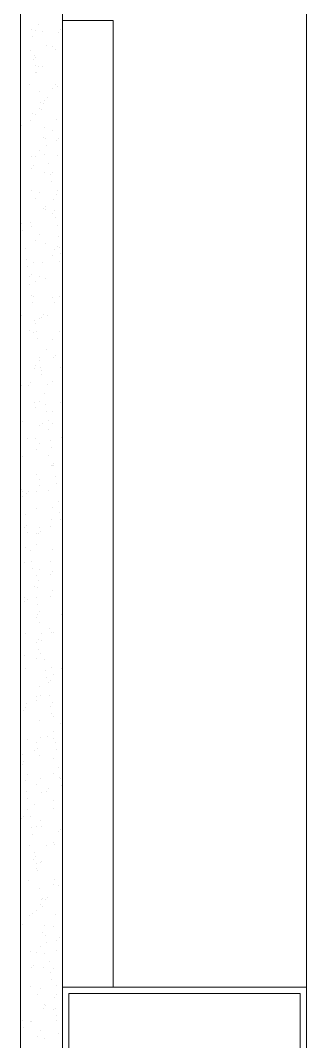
# Model space of a CAD drawing. Header units: inches. Extents: x 891 to 14187, y -1169 to 3232.
# Drawn here: x 12640.59 to 12644.84, y 2736.1 to 2751.28 of the extents above; entities that cross this region are included whole.
import ezdxf

# ---------------------------------------------------------------- set-up
doc = ezdxf.new("R2010")
doc.units = ezdxf.units.IN
doc.header["$MEASUREMENT"] = 0
for name, color, linetype, lineweight in [('A-WALL-PRHT', 7, 'Continuous', 9), ('E1', 7, 'Continuous', 9), ('E2', 7, 'Continuous', 9), ('E3', 7, 'Continuous', 9), ('EX-Windows', 7, 'Continuous', 9), ('MUC-LOW_WALL', 7, 'Continuous', 9)]:
    doc.layers.add(name, color=color, linetype=linetype, lineweight=lineweight)

msp = doc.modelspace()

# ---------------------------------------------------------------- linework, layer by layer
at = {"layer": 'A-WALL-PRHT', "color": 8}
for p, q in [((12640.595, 2768.905), (12640.595, 2688.595)), ((12641.22, 2768.905), (12641.22, 2688.595))]:
    msp.add_line(p, q, dxfattribs=at)
at = {"layer": 'E1', "color": 8}
for p, q in [((12644.845, 2691.22), (12644.845, 2767.28)), ((12640.754, 2751.141), (12640.754, 2751.141)), ((12640.754, 2751.141), (12640.754, 2751.141)), ((12640.815, 2751.128), (12640.815, 2751.128)), ((12640.815, 2751.128), (12640.815, 2751.128)), ((12640.869, 2751.212), (12640.869, 2751.212)), ((12640.916, 2751.114), (12640.916, 2751.114)), ((12640.916, 2751.114), (12640.916, 2751.114)), ((12641.157, 2751.105), (12641.157, 2751.105)), ((12641.157, 2751.105), (12641.157, 2751.105)), ((12641.191, 2751.141), (12641.191, 2751.141)), ((12640.767, 2751.037), (12640.767, 2751.037)), ((12640.767, 2751.037), (12640.767, 2751.037)), ((12640.738, 2750.831), (12640.738, 2750.831)), ((12640.975, 2750.905), (12640.975, 2750.905)), ((12640.975, 2750.905), (12640.975, 2750.905)), ((12641.064, 2750.893), (12641.064, 2750.893)), ((12641.064, 2750.893), (12641.064, 2750.893)), ((12641.123, 2750.844), (12641.123, 2750.844)), ((12640.782, 2750.695), (12640.782, 2750.695)), ((12640.782, 2750.695), (12640.782, 2750.695)), ((12640.803, 2750.765), (12640.803, 2750.765)), ((12640.816, 2750.731), (12640.816, 2750.731)), ((12640.599, 2750.496), (12640.599, 2750.496)), ((12640.599, 2750.496), (12640.599, 2750.496)), ((12640.817, 2750.505), (12640.817, 2750.505)), ((12640.817, 2750.505), (12640.817, 2750.505)), ((12640.825, 2750.603), (12640.825, 2750.603)), ((12640.825, 2750.603), (12640.825, 2750.603)), ((12640.838, 2750.499), (12640.838, 2750.499)), ((12640.838, 2750.499), (12640.838, 2750.499)), ((12640.87, 2750.59), (12640.87, 2750.59)), ((12640.923, 2750.59), (12640.923, 2750.59)), ((12640.923, 2750.59), (12640.923, 2750.59)), ((12641.121, 2750.332), (12641.121, 2750.332)), ((12641.121, 2750.332), (12641.121, 2750.332)), ((12640.735, 2750.32), (12640.735, 2750.32)), ((12640.735, 2750.32), (12640.735, 2750.32)), ((12640.874, 2750.227), (12640.874, 2750.227)), ((12641.065, 2750.27), (12641.065, 2750.27)), ((12641.065, 2750.27), (12641.065, 2750.27)), ((12641.151, 2750.304), (12641.151, 2750.304)), ((12641.151, 2750.304), (12641.151, 2750.304)), ((12640.895, 2750.065), (12640.895, 2750.065)), ((12640.895, 2750.065), (12640.895, 2750.065)), ((12640.942, 2750.05), (12640.942, 2750.05)), ((12640.957, 2750.093), (12640.957, 2750.093)), ((12640.957, 2750.093), (12640.957, 2750.093)), ((12640.991, 2750.13), (12640.991, 2750.13)), ((12640.775, 2749.894), (12640.775, 2749.894)), ((12640.775, 2749.894), (12640.775, 2749.894)), ((12640.818, 2749.882), (12640.818, 2749.882)), ((12640.818, 2749.882), (12640.818, 2749.882)), ((12640.871, 2749.967), (12640.871, 2749.967)), ((12640.909, 2749.96), (12640.909, 2749.96)), ((12640.909, 2749.96), (12640.909, 2749.96)), ((12640.615, 2749.72), (12640.615, 2749.72)), ((12640.742, 2749.796), (12640.742, 2749.796)), ((12640.742, 2749.796), (12640.742, 2749.796)), ((12641.127, 2749.809), (12641.127, 2749.809)), ((12641.127, 2749.809), (12641.127, 2749.809)), ((12640.945, 2749.689), (12640.945, 2749.689)), ((12641.066, 2749.648), (12641.066, 2749.648)), ((12641.066, 2749.648), (12641.066, 2749.648)), ((12640.94, 2749.538), (12640.94, 2749.538)), ((12640.94, 2749.538), (12640.94, 2749.538)), ((12640.966, 2749.526), (12640.966, 2749.526)), ((12640.966, 2749.526), (12640.966, 2749.526)), ((12640.98, 2749.422), (12640.98, 2749.422)), ((12640.98, 2749.422), (12640.98, 2749.422)), ((12641.133, 2749.492), (12641.133, 2749.492)), ((12641.133, 2749.492), (12641.133, 2749.492)), ((12641.167, 2749.529), (12641.167, 2749.529)), ((12640.819, 2749.26), (12640.819, 2749.26)), ((12640.819, 2749.26), (12640.819, 2749.26)), ((12640.873, 2749.344), (12640.873, 2749.344)), ((12640.95, 2749.293), (12640.95, 2749.293)), ((12640.95, 2749.293), (12640.95, 2749.293)), ((12641.147, 2749.269), (12641.147, 2749.269)), ((12640.761, 2749.256), (12640.761, 2749.256)), ((12640.791, 2749.119), (12640.791, 2749.119)), ((12641.016, 2749.15), (12641.016, 2749.15)), ((12640.757, 2749.082), (12640.757, 2749.082)), ((12640.757, 2749.082), (12640.757, 2749.082)), ((12640.946, 2749.015), (12640.946, 2749.015)), ((12640.946, 2749.015), (12640.946, 2749.015)), ((12641.037, 2748.988), (12641.037, 2748.988)), ((12641.037, 2748.988), (12641.037, 2748.988)), ((12641.067, 2749.025), (12641.067, 2749.025)), ((12641.067, 2749.025), (12641.067, 2749.025)), ((12641.051, 2748.884), (12641.051, 2748.884)), ((12641.051, 2748.884), (12641.051, 2748.884)), ((12640.759, 2748.744), (12640.759, 2748.744)), ((12640.759, 2748.744), (12640.759, 2748.744)), ((12640.874, 2748.721), (12640.874, 2748.721)), ((12641.126, 2748.692), (12641.126, 2748.692)), ((12641.126, 2748.692), (12641.126, 2748.692)), ((12641.144, 2748.757), (12641.144, 2748.757)), ((12641.144, 2748.757), (12641.144, 2748.757)), ((12640.82, 2748.637), (12640.82, 2748.637)), ((12640.82, 2748.637), (12640.82, 2748.637)), ((12640.967, 2748.518), (12640.967, 2748.518)), ((12641.087, 2748.612), (12641.087, 2748.612)), ((12640.933, 2748.481), (12640.933, 2748.481)), ((12640.933, 2748.481), (12640.933, 2748.481)), ((12640.966, 2748.475), (12640.966, 2748.475)), ((12641.068, 2748.402), (12641.068, 2748.402)), ((12641.068, 2748.402), (12641.068, 2748.402)), ((12641.108, 2748.449), (12641.108, 2748.449)), ((12641.108, 2748.449), (12641.108, 2748.449)), ((12640.615, 2748.265), (12640.615, 2748.265)), ((12640.615, 2748.265), (12640.615, 2748.265)), ((12640.75, 2748.282), (12640.75, 2748.282)), ((12640.75, 2748.282), (12640.75, 2748.282)), ((12640.766, 2748.221), (12640.766, 2748.221)), ((12640.766, 2748.221), (12640.766, 2748.221)), ((12641.122, 2748.345), (12641.122, 2748.345)), ((12641.122, 2748.345), (12641.122, 2748.345)), ((12641.151, 2748.234), (12641.151, 2748.234)), ((12641.151, 2748.234), (12641.151, 2748.234)), ((12640.628, 2748.161), (12640.628, 2748.161)), ((12640.628, 2748.161), (12640.628, 2748.161)), ((12640.875, 2748.098), (12640.875, 2748.098)), ((12641.158, 2748.074), (12641.158, 2748.074)), ((12640.821, 2748.014), (12640.821, 2748.014)), ((12640.821, 2748.014), (12640.821, 2748.014)), ((12640.964, 2747.963), (12640.964, 2747.963)), ((12640.964, 2747.963), (12640.964, 2747.963)), ((12641.142, 2747.917), (12641.142, 2747.917)), ((12641.179, 2747.911), (12641.179, 2747.911)), ((12641.179, 2747.911), (12641.179, 2747.911)), ((12640.664, 2747.889), (12640.664, 2747.889)), ((12641.069, 2747.779), (12641.069, 2747.779)), ((12641.069, 2747.779), (12641.069, 2747.779)), ((12641.108, 2747.88), (12641.108, 2747.88)), ((12641.108, 2747.88), (12641.108, 2747.88)), ((12641.193, 2747.807), (12641.193, 2747.807)), ((12641.193, 2747.807), (12641.193, 2747.807)), ((12640.685, 2747.727), (12640.685, 2747.727)), ((12640.685, 2747.727), (12640.685, 2747.727)), ((12640.699, 2747.623), (12640.699, 2747.623)), ((12640.699, 2747.623), (12640.699, 2747.623)), ((12640.785, 2747.681), (12640.785, 2747.681)), ((12640.926, 2747.681), (12640.926, 2747.681)), ((12640.926, 2747.681), (12640.926, 2747.681)), ((12641.17, 2747.693), (12641.17, 2747.693)), ((12640.733, 2747.47), (12640.733, 2747.47)), ((12640.733, 2747.47), (12640.733, 2747.47)), ((12640.766, 2747.507), (12640.766, 2747.507)), ((12640.876, 2747.476), (12640.876, 2747.476)), ((12640.97, 2747.44), (12640.97, 2747.44)), ((12640.97, 2747.44), (12640.97, 2747.44)), ((12640.735, 2747.351), (12640.735, 2747.351)), ((12640.822, 2747.391), (12640.822, 2747.391)), ((12640.822, 2747.391), (12640.822, 2747.391)), ((12640.756, 2747.188), (12640.756, 2747.188)), ((12640.756, 2747.188), (12640.756, 2747.188)), ((12640.783, 2747.169), (12640.783, 2747.169)), ((12640.783, 2747.169), (12640.783, 2747.169)), ((12641.071, 2747.156), (12641.071, 2747.156)), ((12641.071, 2747.156), (12641.071, 2747.156)), ((12641.168, 2747.182), (12641.168, 2747.182)), ((12641.168, 2747.182), (12641.168, 2747.182)), ((12640.77, 2747.084), (12640.77, 2747.084)), ((12640.77, 2747.084), (12640.77, 2747.084)), ((12641.101, 2747.079), (12641.101, 2747.079)), ((12641.101, 2747.079), (12641.101, 2747.079)), ((12640.604, 2746.887), (12640.604, 2746.887)), ((12640.877, 2746.853), (12640.877, 2746.853)), ((12640.908, 2746.869), (12640.908, 2746.869)), ((12640.908, 2746.869), (12640.908, 2746.869)), ((12640.942, 2746.905), (12640.942, 2746.905)), ((12640.99, 2746.899), (12640.99, 2746.899)), ((12640.806, 2746.813), (12640.806, 2746.813)), ((12640.823, 2746.768), (12640.823, 2746.768)), ((12640.823, 2746.768), (12640.823, 2746.768)), ((12640.726, 2746.67), (12640.726, 2746.67)), ((12640.726, 2746.67), (12640.726, 2746.67)), ((12640.789, 2746.646), (12640.789, 2746.646)), ((12640.789, 2746.646), (12640.789, 2746.646)), ((12640.827, 2746.65), (12640.827, 2746.65)), ((12640.827, 2746.65), (12640.827, 2746.65)), ((12640.841, 2746.546), (12640.841, 2746.546)), ((12640.841, 2746.546), (12640.841, 2746.546)), ((12641.072, 2746.533), (12641.072, 2746.533)), ((12641.072, 2746.533), (12641.072, 2746.533)), ((12641.175, 2746.658), (12641.175, 2746.658)), ((12641.175, 2746.658), (12641.175, 2746.658)), ((12640.602, 2746.375), (12640.602, 2746.375)), ((12640.602, 2746.375), (12640.602, 2746.375)), ((12640.987, 2746.388), (12640.987, 2746.388)), ((12640.987, 2746.388), (12640.987, 2746.388)), ((12640.877, 2746.274), (12640.877, 2746.274)), ((12640.878, 2746.23), (12640.878, 2746.23)), ((12641.084, 2746.267), (12641.084, 2746.267)), ((12641.084, 2746.267), (12641.084, 2746.267)), ((12641.118, 2746.304), (12641.118, 2746.304)), ((12640.809, 2746.105), (12640.809, 2746.105)), ((12640.824, 2746.146), (12640.824, 2746.146)), ((12640.824, 2746.146), (12640.824, 2746.146)), ((12640.898, 2746.112), (12640.898, 2746.112)), ((12640.898, 2746.112), (12640.898, 2746.112)), ((12641.194, 2746.118), (12641.194, 2746.118)), ((12640.901, 2746.068), (12640.901, 2746.068)), ((12640.901, 2746.068), (12640.901, 2746.068)), ((12640.912, 2746.008), (12640.912, 2746.008)), ((12640.912, 2746.008), (12640.912, 2746.008)), ((12640.609, 2745.852), (12640.609, 2745.852)), ((12640.609, 2745.852), (12640.609, 2745.852)), ((12640.708, 2745.857), (12640.708, 2745.857)), ((12640.708, 2745.857), (12640.708, 2745.857)), ((12640.742, 2745.894), (12640.742, 2745.894)), ((12640.994, 2745.864), (12640.994, 2745.864)), ((12640.994, 2745.864), (12640.994, 2745.864)), ((12641.073, 2745.911), (12641.073, 2745.911)), ((12641.073, 2745.911), (12641.073, 2745.911)), ((12640.948, 2745.736), (12640.948, 2745.736)), ((12640.806, 2745.594), (12640.806, 2745.594)), ((12640.806, 2745.594), (12640.806, 2745.594)), ((12640.826, 2745.523), (12640.826, 2745.523)), ((12640.826, 2745.523), (12640.826, 2745.523)), ((12640.879, 2745.607), (12640.879, 2745.607)), ((12640.969, 2745.573), (12640.969, 2745.573)), ((12640.969, 2745.573), (12640.969, 2745.573)), ((12640.983, 2745.469), (12640.983, 2745.469)), ((12640.983, 2745.469), (12640.983, 2745.469)), ((12641.077, 2745.467), (12641.077, 2745.467)), ((12641.077, 2745.467), (12641.077, 2745.467)), ((12641.192, 2745.606), (12641.192, 2745.606)), ((12641.192, 2745.606), (12641.192, 2745.606)), ((12640.628, 2745.312), (12640.628, 2745.312)), ((12641.013, 2745.324), (12641.013, 2745.324)), ((12640.884, 2745.256), (12640.884, 2745.256)), ((12640.884, 2745.256), (12640.884, 2745.256)), ((12640.917, 2745.293), (12640.917, 2745.293)), ((12641.018, 2745.198), (12641.018, 2745.198)), ((12641.074, 2745.288), (12641.074, 2745.288)), ((12641.074, 2745.288), (12641.074, 2745.288)), ((12640.701, 2745.057), (12640.701, 2745.057)), ((12640.701, 2745.057), (12640.701, 2745.057)), ((12640.813, 2745.07), (12640.813, 2745.07)), ((12640.813, 2745.07), (12640.813, 2745.07)), ((12641.04, 2745.035), (12641.04, 2745.035)), ((12641.04, 2745.035), (12641.04, 2745.035)), ((12641.198, 2745.083), (12641.198, 2745.083)), ((12641.198, 2745.083), (12641.198, 2745.083)), ((12640.827, 2744.9), (12640.827, 2744.9)), ((12640.827, 2744.9), (12640.827, 2744.9)), ((12640.88, 2744.984), (12640.88, 2744.984)), ((12641.053, 2744.931), (12641.053, 2744.931)), ((12641.053, 2744.931), (12641.053, 2744.931)), ((12640.626, 2744.8), (12640.626, 2744.8)), ((12640.626, 2744.8), (12640.626, 2744.8)), ((12641.011, 2744.812), (12641.011, 2744.812)), ((12641.011, 2744.812), (12641.011, 2744.812)), ((12641.059, 2744.655), (12641.059, 2744.655)), ((12641.059, 2744.655), (12641.059, 2744.655)), ((12641.075, 2744.665), (12641.075, 2744.665)), ((12641.075, 2744.665), (12641.075, 2744.665)), ((12641.089, 2744.659), (12641.089, 2744.659)), ((12641.093, 2744.692), (12641.093, 2744.692)), ((12640.596, 2744.475), (12640.596, 2744.475)), ((12640.832, 2744.53), (12640.832, 2744.53)), ((12640.877, 2744.456), (12640.877, 2744.456)), ((12640.877, 2744.456), (12640.877, 2744.456)), ((12641.111, 2744.497), (12641.111, 2744.497)), ((12641.111, 2744.497), (12641.111, 2744.497)), ((12641.218, 2744.543), (12641.218, 2744.543)), ((12640.617, 2744.312), (12640.617, 2744.312)), ((12640.617, 2744.312), (12640.617, 2744.312)), ((12640.632, 2744.276), (12640.632, 2744.276)), ((12640.632, 2744.276), (12640.632, 2744.276)), ((12640.717, 2744.282), (12640.717, 2744.282)), ((12640.828, 2744.277), (12640.828, 2744.277)), ((12640.828, 2744.277), (12640.828, 2744.277)), ((12640.882, 2744.361), (12640.882, 2744.361)), ((12641.018, 2744.289), (12641.018, 2744.289)), ((12641.018, 2744.289), (12641.018, 2744.289)), ((12641.124, 2744.392), (12641.124, 2744.392)), ((12641.124, 2744.392), (12641.124, 2744.392)), ((12640.631, 2744.208), (12640.631, 2744.208)), ((12640.631, 2744.208), (12640.631, 2744.208)), ((12640.684, 2744.245), (12640.684, 2744.245)), ((12640.684, 2744.245), (12640.684, 2744.245)), ((12641.16, 2744.121), (12641.16, 2744.121)), ((12640.83, 2744.019), (12640.83, 2744.019)), ((12640.83, 2744.019), (12640.83, 2744.019)), ((12641.076, 2744.042), (12641.076, 2744.042)), ((12641.076, 2744.042), (12641.076, 2744.042)), ((12641.182, 2743.958), (12641.182, 2743.958)), ((12641.182, 2743.958), (12641.182, 2743.958)), ((12641.215, 2744.031), (12641.215, 2744.031)), ((12641.215, 2744.031), (12641.215, 2744.031)), ((12640.667, 2743.936), (12640.667, 2743.936)), ((12641.052, 2743.855), (12641.052, 2743.855)), ((12641.052, 2743.855), (12641.052, 2743.855)), ((12641.195, 2743.854), (12641.195, 2743.854)), ((12641.195, 2743.854), (12641.195, 2743.854)), ((12640.652, 2743.736), (12640.652, 2743.736)), ((12640.688, 2743.774), (12640.688, 2743.774)), ((12640.688, 2743.774), (12640.688, 2743.774)), ((12640.702, 2743.67), (12640.702, 2743.67)), ((12640.702, 2743.67), (12640.702, 2743.67)), ((12640.829, 2743.654), (12640.829, 2743.654)), ((12640.829, 2743.654), (12640.829, 2743.654)), ((12640.859, 2743.644), (12640.859, 2743.644)), ((12640.859, 2743.644), (12640.859, 2743.644)), ((12640.883, 2743.739), (12640.883, 2743.739)), ((12640.893, 2743.681), (12640.893, 2743.681)), ((12641.037, 2743.749), (12641.037, 2743.749)), ((12640.837, 2743.495), (12640.837, 2743.495)), ((12640.837, 2743.495), (12640.837, 2743.495)), ((12640.677, 2743.445), (12640.677, 2743.445)), ((12640.677, 2743.445), (12640.677, 2743.445)), ((12640.737, 2743.398), (12640.737, 2743.398)), ((12641.077, 2743.419), (12641.077, 2743.419)), ((12641.077, 2743.419), (12641.077, 2743.419)), ((12640.649, 2743.225), (12640.649, 2743.225)), ((12640.649, 2743.225), (12640.649, 2743.225)), ((12640.759, 2743.235), (12640.759, 2743.235)), ((12640.759, 2743.235), (12640.759, 2743.235)), ((12641.035, 2743.237), (12641.035, 2743.237)), ((12641.035, 2743.237), (12641.035, 2743.237)), ((12640.773, 2743.131), (12640.773, 2743.131)), ((12640.773, 2743.131), (12640.773, 2743.131)), ((12640.884, 2743.116), (12640.884, 2743.116)), ((12641.035, 2743.043), (12641.035, 2743.043)), ((12641.035, 2743.043), (12641.035, 2743.043)), ((12641.068, 2743.08), (12641.068, 2743.08)), ((12640.83, 2743.031), (12640.83, 2743.031)), ((12640.83, 2743.031), (12640.83, 2743.031)), ((12640.856, 2742.955), (12640.856, 2742.955)), ((12640.808, 2742.86), (12640.808, 2742.86)), ((12640.852, 2742.844), (12640.852, 2742.844)), ((12640.852, 2742.844), (12640.852, 2742.844)), ((12641.078, 2742.797), (12641.078, 2742.797)), ((12641.078, 2742.797), (12641.078, 2742.797)), ((12640.656, 2742.701), (12640.656, 2742.701)), ((12640.656, 2742.701), (12640.656, 2742.701)), ((12640.659, 2742.633), (12640.659, 2742.633)), ((12640.659, 2742.633), (12640.659, 2742.633)), ((12640.693, 2742.67), (12640.693, 2742.67)), ((12640.83, 2742.697), (12640.83, 2742.697)), ((12640.83, 2742.697), (12640.83, 2742.697)), ((12640.843, 2742.593), (12640.843, 2742.593)), ((12640.843, 2742.593), (12640.843, 2742.593)), ((12641.041, 2742.714), (12641.041, 2742.714)), ((12641.041, 2742.714), (12641.041, 2742.714)), ((12640.854, 2742.443), (12640.854, 2742.443)), ((12640.854, 2742.443), (12640.854, 2742.443)), ((12640.885, 2742.493), (12640.885, 2742.493)), ((12641.21, 2742.441), (12641.21, 2742.441)), ((12641.21, 2742.441), (12641.21, 2742.441)), ((12640.831, 2742.409), (12640.831, 2742.409)), ((12640.831, 2742.409), (12640.831, 2742.409)), ((12640.879, 2742.321), (12640.879, 2742.321)), ((12640.675, 2742.161), (12640.675, 2742.161)), ((12640.901, 2742.159), (12640.901, 2742.159)), ((12640.901, 2742.159), (12640.901, 2742.159)), ((12641.028, 2742.242), (12641.028, 2742.242)), ((12641.028, 2742.242), (12641.028, 2742.242)), ((12641.061, 2742.173), (12641.061, 2742.173)), ((12641.08, 2742.174), (12641.08, 2742.174)), ((12641.08, 2742.174), (12641.08, 2742.174)), ((12640.835, 2742.031), (12640.835, 2742.031)), ((12640.835, 2742.031), (12640.835, 2742.031)), ((12640.868, 2742.068), (12640.868, 2742.068)), ((12640.914, 2742.055), (12640.914, 2742.055)), ((12640.914, 2742.055), (12640.914, 2742.055)), ((12640.652, 2741.832), (12640.652, 2741.832)), ((12640.652, 2741.832), (12640.652, 2741.832)), ((12640.86, 2741.92), (12640.86, 2741.92)), ((12640.86, 2741.92), (12640.86, 2741.92)), ((12640.886, 2741.87), (12640.886, 2741.87)), ((12640.832, 2741.786), (12640.832, 2741.786)), ((12640.832, 2741.786), (12640.832, 2741.786)), ((12640.95, 2741.783), (12640.95, 2741.783)), ((12640.673, 2741.649), (12640.673, 2741.649)), ((12640.673, 2741.649), (12640.673, 2741.649)), ((12640.971, 2741.62), (12640.971, 2741.62)), ((12640.971, 2741.62), (12640.971, 2741.62)), ((12640.985, 2741.516), (12640.985, 2741.516)), ((12640.985, 2741.516), (12640.985, 2741.516)), ((12641.058, 2741.662), (12641.058, 2741.662)), ((12641.058, 2741.662), (12641.058, 2741.662)), ((12641.081, 2741.551), (12641.081, 2741.551)), ((12641.081, 2741.551), (12641.081, 2741.551)), ((12641.203, 2741.641), (12641.203, 2741.641)), ((12641.203, 2741.641), (12641.203, 2741.641)), ((12640.88, 2741.38), (12640.88, 2741.38)), ((12641.01, 2741.43), (12641.01, 2741.43)), ((12641.01, 2741.43), (12641.01, 2741.43)), ((12641.044, 2741.467), (12641.044, 2741.467)), ((12640.828, 2741.231), (12640.828, 2741.231)), ((12640.828, 2741.231), (12640.828, 2741.231)), ((12640.887, 2741.247), (12640.887, 2741.247)), ((12641.021, 2741.245), (12641.021, 2741.245)), ((12640.68, 2741.126), (12640.68, 2741.126)), ((12640.68, 2741.126), (12640.68, 2741.126)), ((12640.834, 2741.163), (12640.834, 2741.163)), ((12640.834, 2741.163), (12640.834, 2741.163)), ((12641.042, 2741.082), (12641.042, 2741.082)), ((12641.042, 2741.082), (12641.042, 2741.082)), ((12641.065, 2741.138), (12641.065, 2741.138)), ((12641.065, 2741.138), (12641.065, 2741.138)), ((12640.634, 2741.02), (12640.634, 2741.02)), ((12640.634, 2741.02), (12640.634, 2741.02)), ((12640.668, 2741.057), (12640.668, 2741.057)), ((12641.056, 2740.978), (12641.056, 2740.978)), ((12641.056, 2740.978), (12641.056, 2740.978)), ((12641.082, 2740.928), (12641.082, 2740.928)), ((12641.082, 2740.928), (12641.082, 2740.928)), ((12640.877, 2740.868), (12640.877, 2740.868)), ((12640.877, 2740.868), (12640.877, 2740.868)), ((12641.186, 2740.829), (12641.186, 2740.829)), ((12641.186, 2740.829), (12641.186, 2740.829)), ((12641.219, 2740.866), (12641.219, 2740.866)), ((12640.888, 2740.624), (12640.888, 2740.624)), ((12641.003, 2740.63), (12641.003, 2740.63)), ((12641.003, 2740.63), (12641.003, 2740.63)), ((12641.092, 2740.706), (12641.092, 2740.706)), ((12640.598, 2740.522), (12640.598, 2740.522)), ((12640.699, 2740.586), (12640.699, 2740.586)), ((12640.835, 2740.54), (12640.835, 2740.54)), ((12640.835, 2740.54), (12640.835, 2740.54)), ((12640.844, 2740.456), (12640.844, 2740.456)), ((12641.084, 2740.598), (12641.084, 2740.598)), ((12641.113, 2740.544), (12641.113, 2740.544)), ((12641.113, 2740.544), (12641.113, 2740.544)), ((12640.62, 2740.359), (12640.62, 2740.359)), ((12640.62, 2740.359), (12640.62, 2740.359)), ((12640.81, 2740.419), (12640.81, 2740.419)), ((12640.81, 2740.419), (12640.81, 2740.419)), ((12640.884, 2740.344), (12640.884, 2740.344)), ((12640.884, 2740.344), (12640.884, 2740.344)), ((12641.083, 2740.305), (12641.083, 2740.305)), ((12641.083, 2740.305), (12641.083, 2740.305)), ((12641.127, 2740.44), (12641.127, 2740.44)), ((12641.127, 2740.44), (12641.127, 2740.44)), ((12640.628, 2740.22), (12640.628, 2740.22)), ((12640.628, 2740.22), (12640.628, 2740.22)), ((12640.633, 2740.255), (12640.633, 2740.255)), ((12640.633, 2740.255), (12640.633, 2740.255)), ((12641.163, 2740.168), (12641.163, 2740.168)), ((12640.697, 2740.074), (12640.697, 2740.074)), ((12640.697, 2740.074), (12640.697, 2740.074)), ((12640.89, 2740.002), (12640.89, 2740.002)), ((12641.082, 2740.087), (12641.082, 2740.087)), ((12641.082, 2740.087), (12641.082, 2740.087)), ((12641.179, 2740.029), (12641.179, 2740.029)), ((12641.179, 2740.029), (12641.179, 2740.029)), ((12641.184, 2740.005), (12641.184, 2740.005)), ((12641.184, 2740.005), (12641.184, 2740.005)), ((12640.669, 2739.984), (12640.669, 2739.984)), ((12640.836, 2739.917), (12640.836, 2739.917)), ((12640.836, 2739.917), (12640.836, 2739.917)), ((12641.019, 2739.855), (12641.019, 2739.855)), ((12641.198, 2739.901), (12641.198, 2739.901)), ((12641.198, 2739.901), (12641.198, 2739.901)), ((12640.691, 2739.821), (12640.691, 2739.821)), ((12640.691, 2739.821), (12640.691, 2739.821)), ((12640.704, 2739.717), (12640.704, 2739.717)), ((12640.704, 2739.717), (12640.704, 2739.717)), ((12640.904, 2739.804), (12640.904, 2739.804)), ((12640.986, 2739.818), (12640.986, 2739.818)), ((12640.986, 2739.818), (12640.986, 2739.818)), ((12640.703, 2739.55), (12640.703, 2739.55)), ((12640.703, 2739.55), (12640.703, 2739.55)), ((12640.803, 2739.619), (12640.803, 2739.619)), ((12640.803, 2739.619), (12640.803, 2739.619)), ((12641.084, 2739.682), (12641.084, 2739.682)), ((12641.084, 2739.682), (12641.084, 2739.682)), ((12641.089, 2739.563), (12641.089, 2739.563)), ((12641.089, 2739.563), (12641.089, 2739.563)), ((12640.61, 2739.408), (12640.61, 2739.408)), ((12640.61, 2739.408), (12640.61, 2739.408)), ((12640.644, 2739.445), (12640.644, 2739.445)), ((12640.74, 2739.445), (12640.74, 2739.445)), ((12640.761, 2739.283), (12640.761, 2739.283)), ((12640.761, 2739.283), (12640.761, 2739.283)), ((12640.837, 2739.294), (12640.837, 2739.294)), ((12640.837, 2739.294), (12640.837, 2739.294)), ((12640.891, 2739.379), (12640.891, 2739.379)), ((12640.901, 2739.293), (12640.901, 2739.293)), ((12640.901, 2739.293), (12640.901, 2739.293)), ((12641.195, 2739.254), (12641.195, 2739.254)), ((12640.775, 2739.179), (12640.775, 2739.179)), ((12640.775, 2739.179), (12640.775, 2739.179)), ((12641.161, 2739.217), (12641.161, 2739.217)), ((12641.161, 2739.217), (12641.161, 2739.217)), ((12640.723, 2739.01), (12640.723, 2739.01)), ((12640.979, 2739.018), (12640.979, 2739.018)), ((12640.979, 2739.018), (12640.979, 2739.018)), ((12641.085, 2739.06), (12641.085, 2739.06)), ((12641.085, 2739.06), (12641.085, 2739.06)), ((12641.108, 2739.023), (12641.108, 2739.023)), ((12640.785, 2738.807), (12640.785, 2738.807)), ((12640.785, 2738.807), (12640.785, 2738.807)), ((12640.811, 2738.907), (12640.811, 2738.907)), ((12640.819, 2738.844), (12640.819, 2738.844)), ((12640.832, 2738.744), (12640.832, 2738.744)), ((12640.832, 2738.744), (12640.832, 2738.744)), ((12640.838, 2738.672), (12640.838, 2738.672)), ((12640.838, 2738.672), (12640.838, 2738.672)), ((12640.846, 2738.64), (12640.846, 2738.64)), ((12640.846, 2738.64), (12640.846, 2738.64)), ((12640.892, 2738.756), (12640.892, 2738.756)), ((12640.908, 2738.769), (12640.908, 2738.769)), ((12640.908, 2738.769), (12640.908, 2738.769)), ((12640.603, 2738.608), (12640.603, 2738.608)), ((12640.603, 2738.608), (12640.603, 2738.608)), ((12640.72, 2738.499), (12640.72, 2738.499)), ((12640.72, 2738.499), (12640.72, 2738.499)), ((12641.106, 2738.511), (12641.106, 2738.511)), ((12641.106, 2738.511), (12641.106, 2738.511)), ((12640.882, 2738.368), (12640.882, 2738.368)), ((12641.086, 2738.437), (12641.086, 2738.437)), ((12641.086, 2738.437), (12641.086, 2738.437)), ((12641.154, 2738.416), (12641.154, 2738.416)), ((12641.154, 2738.416), (12641.154, 2738.416)), ((12640.903, 2738.206), (12640.903, 2738.206)), ((12640.903, 2738.206), (12640.903, 2738.206)), ((12640.927, 2738.229), (12640.927, 2738.229)), ((12640.961, 2738.206), (12640.961, 2738.206)), ((12640.961, 2738.206), (12640.961, 2738.206)), ((12640.995, 2738.242), (12640.995, 2738.242)), ((12640.839, 2738.049), (12640.839, 2738.049)), ((12640.839, 2738.049), (12640.839, 2738.049)), ((12640.893, 2738.133), (12640.893, 2738.133)), ((12640.917, 2738.102), (12640.917, 2738.102)), ((12640.917, 2738.102), (12640.917, 2738.102)), ((12640.727, 2737.975), (12640.727, 2737.975)), ((12640.727, 2737.975), (12640.727, 2737.975)), ((12640.779, 2738.006), (12640.779, 2738.006)), ((12640.779, 2738.006), (12640.779, 2738.006)), ((12641.112, 2737.988), (12641.112, 2737.988)), ((12641.112, 2737.988), (12641.112, 2737.988)), ((12640.619, 2737.832), (12640.619, 2737.832)), ((12640.953, 2737.83), (12640.953, 2737.83)), ((12641.087, 2737.814), (12641.087, 2737.814)), ((12641.087, 2737.814), (12641.087, 2737.814)), ((12640.925, 2737.717), (12640.925, 2737.717)), ((12640.925, 2737.717), (12640.925, 2737.717)), ((12640.974, 2737.668), (12640.974, 2737.668)), ((12640.974, 2737.668), (12640.974, 2737.668)), ((12641.137, 2737.604), (12641.137, 2737.604)), ((12641.137, 2737.604), (12641.137, 2737.604)), ((12641.17, 2737.641), (12641.17, 2737.641)), ((12640.746, 2737.435), (12640.746, 2737.435)), ((12640.84, 2737.426), (12640.84, 2737.426)), ((12640.84, 2737.426), (12640.84, 2737.426)), ((12640.894, 2737.51), (12640.894, 2737.51)), ((12640.988, 2737.563), (12640.988, 2737.563)), ((12640.988, 2737.563), (12640.988, 2737.563)), ((12641.132, 2737.448), (12641.132, 2737.448)), ((12640.954, 2737.405), (12640.954, 2737.405)), ((12640.954, 2737.405), (12640.954, 2737.405)), ((12641.024, 2737.292), (12641.024, 2737.292)), ((12640.761, 2737.194), (12640.761, 2737.194)), ((12640.761, 2737.194), (12640.761, 2737.194)), ((12640.795, 2737.231), (12640.795, 2737.231)), ((12640.931, 2737.194), (12640.931, 2737.194)), ((12640.931, 2737.194), (12640.931, 2737.194)), ((12641.045, 2737.129), (12641.045, 2737.129)), ((12641.045, 2737.129), (12641.045, 2737.129)), ((12641.089, 2737.191), (12641.089, 2737.191)), ((12641.089, 2737.191), (12641.089, 2737.191)), ((12641.059, 2737.025), (12641.059, 2737.025)), ((12641.059, 2737.025), (12641.059, 2737.025)), ((12640.744, 2736.923), (12640.744, 2736.923)), ((12640.744, 2736.923), (12640.744, 2736.923)), ((12640.895, 2736.887), (12640.895, 2736.887)), ((12641.129, 2736.936), (12641.129, 2736.936)), ((12641.129, 2736.936), (12641.129, 2736.936)), ((12640.841, 2736.803), (12640.841, 2736.803)), ((12640.841, 2736.803), (12640.841, 2736.803)), ((12641.094, 2736.753), (12641.094, 2736.753)), ((12641.13, 2736.804), (12641.13, 2736.804)), ((12641.13, 2736.804), (12641.13, 2736.804)), ((12640.601, 2736.569), (12640.601, 2736.569)), ((12640.936, 2736.593), (12640.936, 2736.593)), ((12640.936, 2736.593), (12640.936, 2736.593)), ((12640.951, 2736.654), (12640.951, 2736.654)), ((12640.97, 2736.63), (12640.97, 2736.63)), ((12641.09, 2736.568), (12641.09, 2736.568)), ((12641.09, 2736.568), (12641.09, 2736.568)), ((12641.116, 2736.591), (12641.116, 2736.591)), ((12641.116, 2736.591), (12641.116, 2736.591)), ((12640.622, 2736.406), (12640.622, 2736.406)), ((12640.622, 2736.406), (12640.622, 2736.406)), ((12640.751, 2736.4), (12640.751, 2736.4)), ((12640.751, 2736.4), (12640.751, 2736.4)), ((12640.754, 2736.394), (12640.754, 2736.394)), ((12640.754, 2736.394), (12640.754, 2736.394)), ((12641.13, 2736.487), (12641.13, 2736.487)), ((12641.13, 2736.487), (12641.13, 2736.487)), ((12641.136, 2736.412), (12641.136, 2736.412)), ((12641.136, 2736.412), (12641.136, 2736.412)), ((12640.636, 2736.302), (12640.636, 2736.302)), ((12640.636, 2736.302), (12640.636, 2736.302)), ((12640.896, 2736.265), (12640.896, 2736.265)), ((12641.165, 2736.215), (12641.165, 2736.215)), ((12640.843, 2736.18), (12640.843, 2736.18)), ((12640.843, 2736.18), (12640.843, 2736.18)), ((12640.948, 2736.142), (12640.948, 2736.142)), ((12640.948, 2736.142), (12640.948, 2736.142))]:
    msp.add_line(p, q, dxfattribs=at)
at = {"layer": 'E1', "color": 8, "flags": 128}
msp.add_lwpolyline([(12644.751, 2735.374), (12644.47, 2735.374), (12644.47, 2735.28), (12644.845, 2735.28), (12644.845, 2736.905), (12641.22, 2736.905), (12641.22, 2735.28), (12641.595, 2735.28), (12641.595, 2735.374), (12641.314, 2735.374), (12641.314, 2736.811), (12644.751, 2736.811)], close=True, dxfattribs=at)
at = {"layer": 'E2', "color": 8}
for p, q in [((12640.595, 2688.595), (12640.595, 2768.905)), ((12640.595, 2768.905), (12640.595, 2688.595)), ((12641.22, 2768.905), (12641.22, 2688.595))]:
    msp.add_line(p, q, dxfattribs=at)
at = {"layer": 'E3', "color": 8}
for p, q in [((12641.97, 2751.28), (12641.22, 2751.28)), ((12641.22, 2751.28), (12641.22, 2736.905)), ((12641.97, 2736.905), (12641.97, 2751.28)), ((12641.97, 2751.28), (12641.97, 2736.905)), ((12641.22, 2736.905), (12641.97, 2736.905))]:
    msp.add_line(p, q, dxfattribs=at)
at = {"layer": 'EX-Windows', "color": 8}
for p, q in [((12644.845, 2708.905), (12644.845, 2768.905)), ((12644.845, 2768.905), (12644.845, 2708.905))]:
    msp.add_line(p, q, dxfattribs=at)
at = {"layer": 'MUC-LOW_WALL', "color": 8}
for p, q in [((12644.845, 2708.905), (12644.845, 2768.905)), ((12644.845, 2768.905), (12644.845, 2708.905))]:
    msp.add_line(p, q, dxfattribs=at)

doc.saveas('drawing.dxf')
